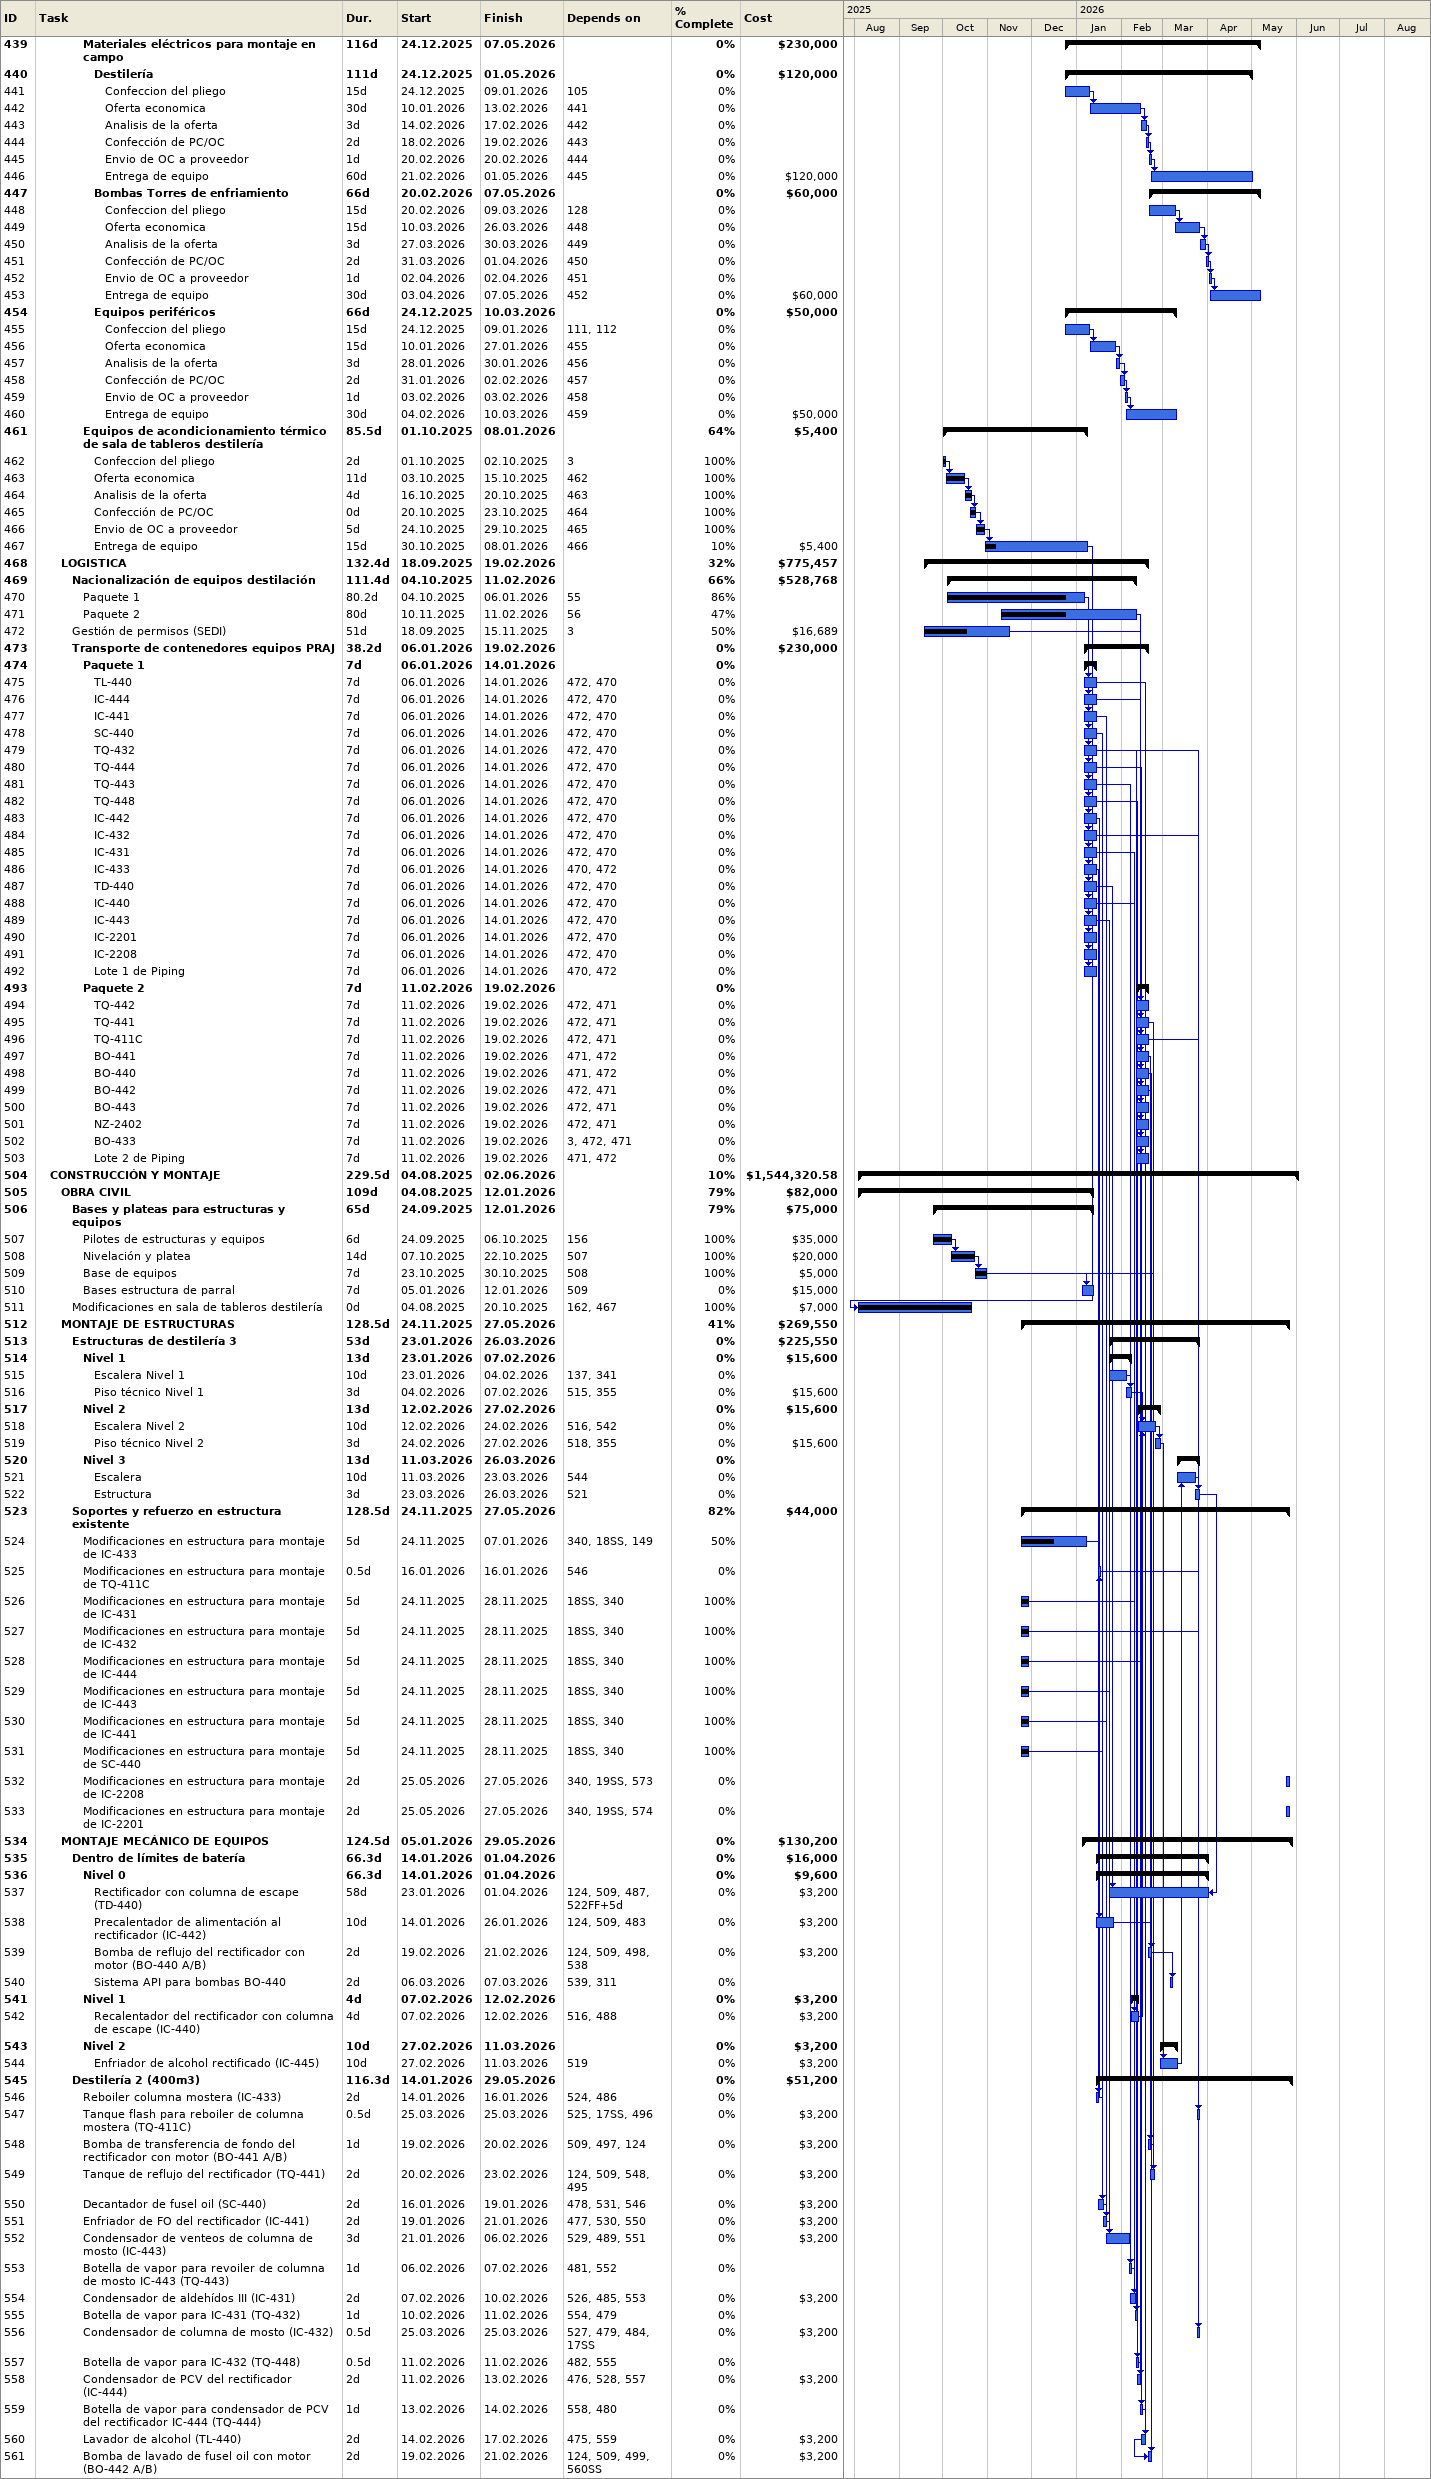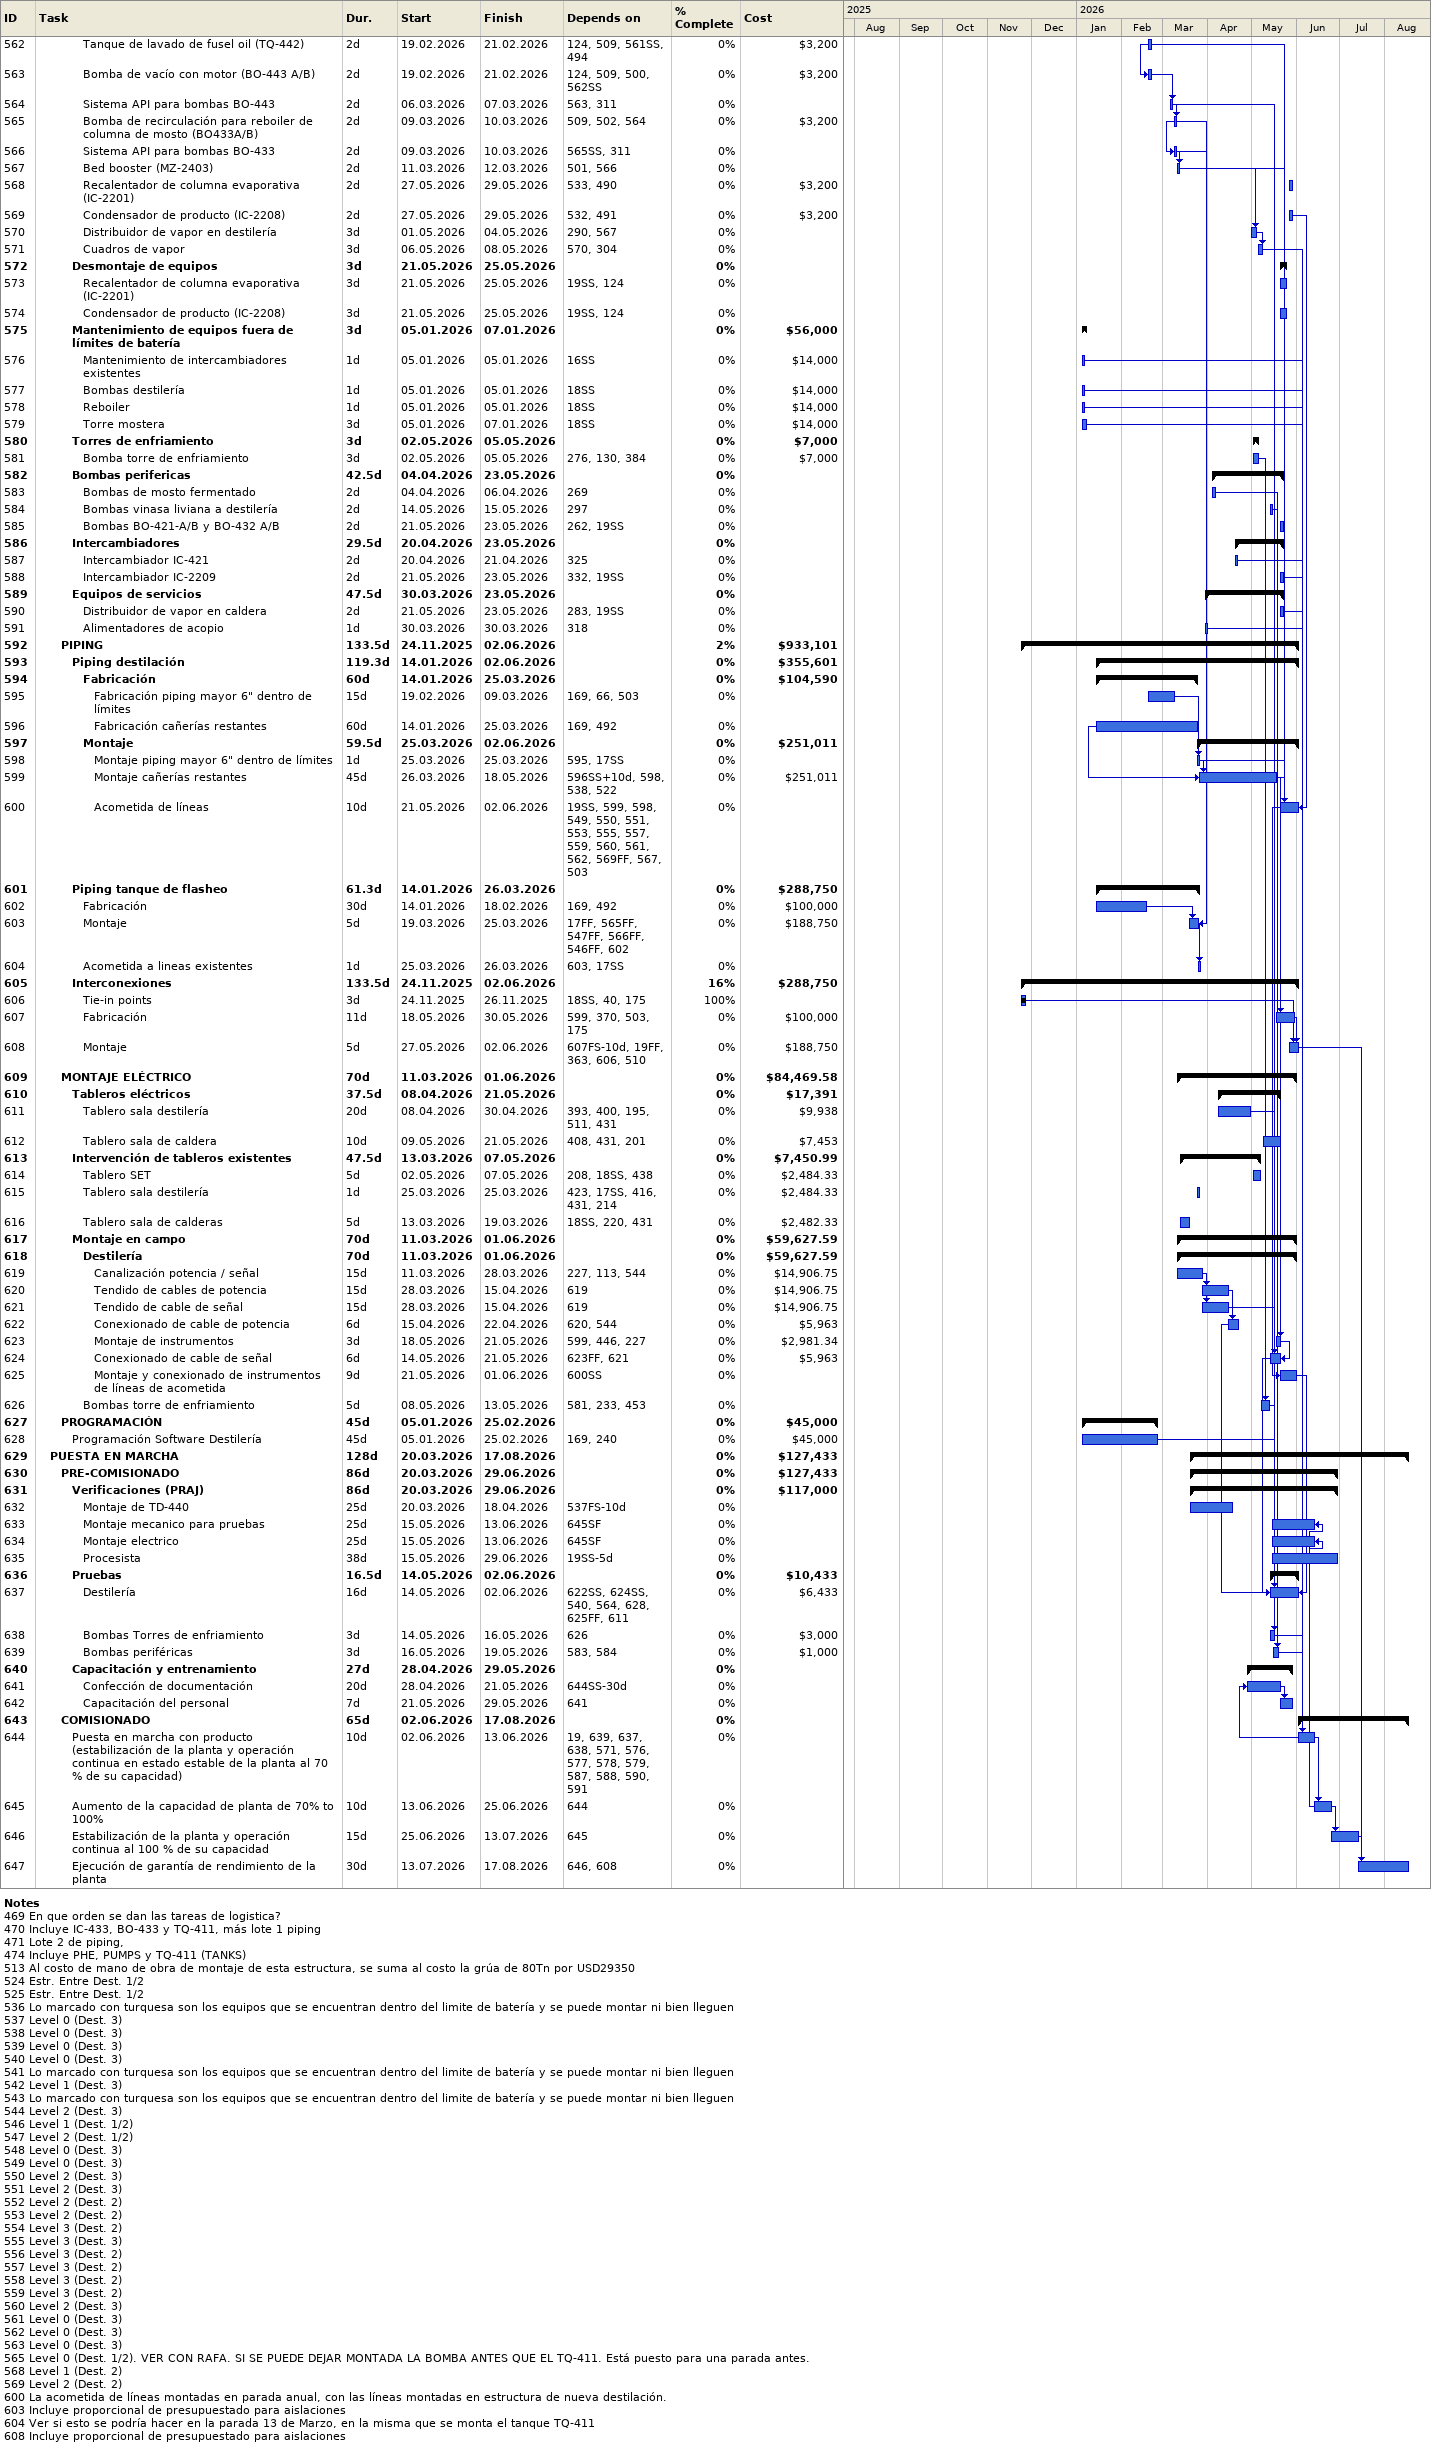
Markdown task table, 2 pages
| ID | Level | Task | Duration | Start | Finish | Predecessors | % complete | Cost ($) |
|---|---|---|---|---|---|---|---|---|
| 439 | 5 | **Materiales eléctricos para montaje en campo** | 116d | 2025-12-24 | 2026-05-07 |  | 0 | 230000 |
| 440 | 6 | **Destilería** | 111d | 2025-12-24 | 2026-05-01 |  | 0 | 120000 |
| 441 | 7 | Confeccion del pliego | 15d | 2025-12-24 | 2026-01-09 | 105 | 0 |  |
| 442 | 7 | Oferta economica | 30d | 2026-01-10 | 2026-02-13 | 441 | 0 |  |
| 443 | 7 | Analisis de la oferta | 3d | 2026-02-14 | 2026-02-17 | 442 | 0 |  |
| 444 | 7 | Confección de PC/OC | 2d | 2026-02-18 | 2026-02-19 | 443 | 0 |  |
| 445 | 7 | Envio de OC a proveedor | 1d | 2026-02-20 | 2026-02-20 | 444 | 0 |  |
| 446 | 7 | Entrega de equipo | 60d | 2026-02-21 | 2026-05-01 | 445 | 0 | 120000 |
| 447 | 6 | **Bombas Torres de enfriamiento** | 66d | 2026-02-20 | 2026-05-07 |  | 0 | 60000 |
| 448 | 7 | Confeccion del pliego | 15d | 2026-02-20 | 2026-03-09 | 128 | 0 |  |
| 449 | 7 | Oferta economica | 15d | 2026-03-10 | 2026-03-26 | 448 | 0 |  |
| 450 | 7 | Analisis de la oferta | 3d | 2026-03-27 | 2026-03-30 | 449 | 0 |  |
| 451 | 7 | Confección de PC/OC | 2d | 2026-03-31 | 2026-04-01 | 450 | 0 |  |
| 452 | 7 | Envio de OC a proveedor | 1d | 2026-04-02 | 2026-04-02 | 451 | 0 |  |
| 453 | 7 | Entrega de equipo | 30d | 2026-04-03 | 2026-05-07 | 452 | 0 | 60000 |
| 454 | 6 | **Equipos periféricos** | 66d | 2025-12-24 | 2026-03-10 |  | 0 | 50000 |
| 455 | 7 | Confeccion del pliego | 15d | 2025-12-24 | 2026-01-09 | 111, 112 | 0 |  |
| 456 | 7 | Oferta economica | 15d | 2026-01-10 | 2026-01-27 | 455 | 0 |  |
| 457 | 7 | Analisis de la oferta | 3d | 2026-01-28 | 2026-01-30 | 456 | 0 |  |
| 458 | 7 | Confección de PC/OC | 2d | 2026-01-31 | 2026-02-02 | 457 | 0 |  |
| 459 | 7 | Envio de OC a proveedor | 1d | 2026-02-03 | 2026-02-03 | 458 | 0 |  |
| 460 | 7 | Entrega de equipo | 30d | 2026-02-04 | 2026-03-10 | 459 | 0 | 50000 |
| 461 | 5 | **Equipos de acondicionamiento térmico de sala de tableros destilería** | 85.5d | 2025-10-01 | 2026-01-08 |  | 64 | 5400 |
| 462 | 6 | Confeccion del pliego | 2d | 2025-10-01 | 2025-10-02 | 3 | 100 |  |
| 463 | 6 | Oferta economica | 11d | 2025-10-03 | 2025-10-15 | 462 | 100 |  |
| 464 | 6 | Analisis de la oferta | 4d | 2025-10-16 | 2025-10-20 | 463 | 100 |  |
| 465 | 6 | Confección de PC/OC | 0d | 2025-10-20 | 2025-10-23 | 464 | 100 |  |
| 466 | 6 | Envio de OC a proveedor | 5d | 2025-10-24 | 2025-10-29 | 465 | 100 |  |
| 467 | 6 | Entrega de equipo | 15d | 2025-10-30 | 2026-01-08 | 466 | 10 | 5400 |
| 468 | 3 | **LOGISTICA** | 132.4d | 2025-09-18 | 2026-02-19 |  | 32 | 775457 |
| 469 | 4 | **Nacionalización de equipos destilación** | 111.4d | 2025-10-04 | 2026-02-11 |  | 66 | 528768 |
| 470 | 5 | Paquete 1 | 80.2d | 2025-10-04 | 2026-01-06 | 55 | 86 |  |
| 471 | 5 | Paquete 2 | 80d | 2025-11-10 | 2026-02-11 | 56 | 47 |  |
| 472 | 4 | Gestión de permisos (SEDI) | 51d | 2025-09-18 | 2025-11-15 | 3 | 50 | 16689 |
| 473 | 4 | **Transporte de contenedores equipos PRAJ** | 38.2d | 2026-01-06 | 2026-02-19 |  | 0 | 230000 |
| 474 | 5 | **Paquete 1** | 7d | 2026-01-06 | 2026-01-14 |  | 0 |  |
| 475 | 6 | TL-440 | 7d | 2026-01-06 | 2026-01-14 | 472, 470 | 0 |  |
| 476 | 6 | IC-444 | 7d | 2026-01-06 | 2026-01-14 | 472, 470 | 0 |  |
| 477 | 6 | IC-441 | 7d | 2026-01-06 | 2026-01-14 | 472, 470 | 0 |  |
| 478 | 6 | SC-440 | 7d | 2026-01-06 | 2026-01-14 | 472, 470 | 0 |  |
| 479 | 6 | TQ-432 | 7d | 2026-01-06 | 2026-01-14 | 472, 470 | 0 |  |
| 480 | 6 | TQ-444 | 7d | 2026-01-06 | 2026-01-14 | 472, 470 | 0 |  |
| 481 | 6 | TQ-443 | 7d | 2026-01-06 | 2026-01-14 | 472, 470 | 0 |  |
| 482 | 6 | TQ-448 | 7d | 2026-01-06 | 2026-01-14 | 472, 470 | 0 |  |
| 483 | 6 | IC-442 | 7d | 2026-01-06 | 2026-01-14 | 472, 470 | 0 |  |
| 484 | 6 | IC-432 | 7d | 2026-01-06 | 2026-01-14 | 472, 470 | 0 |  |
| 485 | 6 | IC-431 | 7d | 2026-01-06 | 2026-01-14 | 472, 470 | 0 |  |
| 486 | 6 | IC-433 | 7d | 2026-01-06 | 2026-01-14 | 470, 472 | 0 |  |
| 487 | 6 | TD-440 | 7d | 2026-01-06 | 2026-01-14 | 472, 470 | 0 |  |
| 488 | 6 | IC-440 | 7d | 2026-01-06 | 2026-01-14 | 472, 470 | 0 |  |
| 489 | 6 | IC-443 | 7d | 2026-01-06 | 2026-01-14 | 472, 470 | 0 |  |
| 490 | 6 | IC-2201 | 7d | 2026-01-06 | 2026-01-14 | 472, 470 | 0 |  |
| 491 | 6 | IC-2208 | 7d | 2026-01-06 | 2026-01-14 | 472, 470 | 0 |  |
| 492 | 6 | Lote 1 de Piping | 7d | 2026-01-06 | 2026-01-14 | 470, 472 | 0 |  |
| 493 | 5 | **Paquete 2** | 7d | 2026-02-11 | 2026-02-19 |  | 0 |  |
| 494 | 6 | TQ-442 | 7d | 2026-02-11 | 2026-02-19 | 472, 471 | 0 |  |
| 495 | 6 | TQ-441 | 7d | 2026-02-11 | 2026-02-19 | 472, 471 | 0 |  |
| 496 | 6 | TQ-411C | 7d | 2026-02-11 | 2026-02-19 | 472, 471 | 0 |  |
| 497 | 6 | BO-441 | 7d | 2026-02-11 | 2026-02-19 | 471, 472 | 0 |  |
| 498 | 6 | BO-440 | 7d | 2026-02-11 | 2026-02-19 | 471, 472 | 0 |  |
| 499 | 6 | BO-442 | 7d | 2026-02-11 | 2026-02-19 | 472, 471 | 0 |  |
| 500 | 6 | BO-443 | 7d | 2026-02-11 | 2026-02-19 | 472, 471 | 0 |  |
| 501 | 6 | NZ-2402 | 7d | 2026-02-11 | 2026-02-19 | 472, 471 | 0 |  |
| 502 | 6 | BO-433 | 7d | 2026-02-11 | 2026-02-19 | 3, 472, 471 | 0 |  |
| 503 | 6 | Lote 2 de Piping | 7d | 2026-02-11 | 2026-02-19 | 471, 472 | 0 |  |
| 504 | 2 | **CONSTRUCCIÓN Y MONTAJE** | 229.5d | 2025-08-04 | 2026-06-02 |  | 10 | 1544320.58 |
| 505 | 3 | **OBRA CIVIL** | 109d | 2025-08-04 | 2026-01-12 |  | 79 | 82000 |
| 506 | 4 | **Bases y plateas para estructuras y equipos** | 65d | 2025-09-24 | 2026-01-12 |  | 79 | 75000 |
| 507 | 5 | Pilotes de estructuras y equipos | 6d | 2025-09-24 | 2025-10-06 | 156 | 100 | 35000 |
| 508 | 5 | Nivelación y platea | 14d | 2025-10-07 | 2025-10-22 | 507 | 100 | 20000 |
| 509 | 5 | Base de equipos | 7d | 2025-10-23 | 2025-10-30 | 508 | 100 | 5000 |
| 510 | 5 | Bases estructura de parral | 7d | 2026-01-05 | 2026-01-12 | 509 | 0 | 15000 |
| 511 | 4 | Modificaciones en sala de tableros destilería | 0d | 2025-08-04 | 2025-10-20 | 162, 467 | 100 | 7000 |
| 512 | 3 | **MONTAJE DE ESTRUCTURAS** | 128.5d | 2025-11-24 | 2026-05-27 |  | 41 | 269550 |
| 513 | 4 | **Estructuras de destilería 3** | 53d | 2026-01-23 | 2026-03-26 |  | 0 | 225550 |
| 514 | 5 | **Nivel 1** | 13d | 2026-01-23 | 2026-02-07 |  | 0 | 15600 |
| 515 | 6 | Escalera Nivel 1 | 10d | 2026-01-23 | 2026-02-04 | 137, 341 | 0 |  |
| 516 | 6 | Piso técnico Nivel 1 | 3d | 2026-02-04 | 2026-02-07 | 515, 355 | 0 | 15600 |
| 517 | 5 | **Nivel 2** | 13d | 2026-02-12 | 2026-02-27 |  | 0 | 15600 |
| 518 | 6 | Escalera Nivel 2 | 10d | 2026-02-12 | 2026-02-24 | 516, 542 | 0 |  |
| 519 | 6 | Piso técnico Nivel 2 | 3d | 2026-02-24 | 2026-02-27 | 518, 355 | 0 | 15600 |
| 520 | 5 | **Nivel 3** | 13d | 2026-03-11 | 2026-03-26 |  | 0 |  |
| 521 | 6 | Escalera | 10d | 2026-03-11 | 2026-03-23 | 544 | 0 |  |
| 522 | 6 | Estructura | 3d | 2026-03-23 | 2026-03-26 | 521 | 0 |  |
| 523 | 4 | **Soportes y refuerzo en estructura existente** | 128.5d | 2025-11-24 | 2026-05-27 |  | 82 | 44000 |
| 524 | 5 | Modificaciones en estructura para montaje de IC-433 | 5d | 2025-11-24 | 2026-01-07 | 340, 18SS, 149 | 50 |  |
| 525 | 5 | Modificaciones en estructura para montaje de TQ-411C | 0.5d | 2026-01-16 | 2026-01-16 | 546 | 0 |  |
| 526 | 5 | Modificaciones en estructura para montaje de IC-431 | 5d | 2025-11-24 | 2025-11-28 | 18SS, 340 | 100 |  |
| 527 | 5 | Modificaciones en estructura para montaje de IC-432 | 5d | 2025-11-24 | 2025-11-28 | 18SS, 340 | 100 |  |
| 528 | 5 | Modificaciones en estructura para montaje de IC-444 | 5d | 2025-11-24 | 2025-11-28 | 18SS, 340 | 100 |  |
| 529 | 5 | Modificaciones en estructura para montaje de IC-443 | 5d | 2025-11-24 | 2025-11-28 | 18SS, 340 | 100 |  |
| 530 | 5 | Modificaciones en estructura para montaje de IC-441 | 5d | 2025-11-24 | 2025-11-28 | 18SS, 340 | 100 |  |
| 531 | 5 | Modificaciones en estructura para montaje de SC-440 | 5d | 2025-11-24 | 2025-11-28 | 18SS, 340 | 100 |  |
| 532 | 5 | Modificaciones en estructura para montaje de IC-2208 | 2d | 2026-05-25 | 2026-05-27 | 340, 19SS, 573 | 0 |  |
| 533 | 5 | Modificaciones en estructura para montaje de IC-2201 | 2d | 2026-05-25 | 2026-05-27 | 340, 19SS, 574 | 0 |  |
| 534 | 3 | **MONTAJE MECÁNICO DE EQUIPOS** | 124.5d | 2026-01-05 | 2026-05-29 |  | 0 | 130200 |
| 535 | 4 | **Dentro de límites de batería** | 66.3d | 2026-01-14 | 2026-04-01 |  | 0 | 16000 |
| 536 | 5 | **Nivel 0** | 66.3d | 2026-01-14 | 2026-04-01 |  | 0 | 9600 |
| 537 | 6 | Rectificador con columna de escape (TD-440) | 58d | 2026-01-23 | 2026-04-01 | 124, 509, 487, 522FF+5d | 0 | 3200 |
| 538 | 6 | Precalentador de alimentación al rectificador (IC-442) | 10d | 2026-01-14 | 2026-01-26 | 124, 509, 483 | 0 | 3200 |
| 539 | 6 | Bomba de reflujo del rectificador con motor (BO-440 A/B) | 2d | 2026-02-19 | 2026-02-21 | 124, 509, 498, 538 | 0 | 3200 |
| 540 | 6 | Sistema API para bombas BO-440 | 2d | 2026-03-06 | 2026-03-07 | 539, 311 | 0 |  |
| 541 | 5 | **Nivel 1** | 4d | 2026-02-07 | 2026-02-12 |  | 0 | 3200 |
| 542 | 6 | Recalentador del rectificador con columna de escape (IC-440) | 4d | 2026-02-07 | 2026-02-12 | 516, 488 | 0 | 3200 |
| 543 | 5 | **Nivel 2** | 10d | 2026-02-27 | 2026-03-11 |  | 0 | 3200 |
| 544 | 6 | Enfriador de alcohol rectificado (IC-445) | 10d | 2026-02-27 | 2026-03-11 | 519 | 0 | 3200 |
| 545 | 4 | **Destilería 2 (400m3)** | 116.3d | 2026-01-14 | 2026-05-29 |  | 0 | 51200 |
| 546 | 5 | Reboiler columna mostera (IC-433) | 2d | 2026-01-14 | 2026-01-16 | 524, 486 | 0 |  |
| 547 | 5 | Tanque flash para reboiler de columna mostera (TQ-411C) | 0.5d | 2026-03-25 | 2026-03-25 | 525, 17SS, 496 | 0 | 3200 |
| 548 | 5 | Bomba de transferencia de fondo del rectificador con motor (BO-441 A/B) | 1d | 2026-02-19 | 2026-02-20 | 509, 497, 124 | 0 | 3200 |
| 549 | 5 | Tanque de reflujo del rectificador (TQ-441) | 2d | 2026-02-20 | 2026-02-23 | 124, 509, 548, 495 | 0 | 3200 |
| 550 | 5 | Decantador de fusel oil (SC-440) | 2d | 2026-01-16 | 2026-01-19 | 478, 531, 546 | 0 | 3200 |
| 551 | 5 | Enfriador de FO del rectificador (IC-441) | 2d | 2026-01-19 | 2026-01-21 | 477, 530, 550 | 0 | 3200 |
| 552 | 5 | Condensador de venteos de columna de mosto (IC-443) | 3d | 2026-01-21 | 2026-02-06 | 529, 489, 551 | 0 | 3200 |
| 553 | 5 | Botella de vapor para revoiler de columna de mosto IC-443 (TQ-443) | 1d | 2026-02-06 | 2026-02-07 | 481, 552 | 0 |  |
| 554 | 5 | Condensador de aldehídos III (IC-431) | 2d | 2026-02-07 | 2026-02-10 | 526, 485, 553 | 0 | 3200 |
| 555 | 5 | Botella de vapor para IC-431 (TQ-432) | 1d | 2026-02-10 | 2026-02-11 | 554, 479 | 0 |  |
| 556 | 5 | Condensador de columna de mosto (IC-432) | 0.5d | 2026-03-25 | 2026-03-25 | 527, 479, 484, 17SS | 0 | 3200 |
| 557 | 5 | Botella de vapor para IC-432 (TQ-448) | 0.5d | 2026-02-11 | 2026-02-11 | 482, 555 | 0 |  |
| 558 | 5 | Condensador de PCV del rectificador (IC-444) | 2d | 2026-02-11 | 2026-02-13 | 476, 528, 557 | 0 | 3200 |
| 559 | 5 | Botella de vapor para condensador de PCV del rectificador IC-444 (TQ-444) | 1d | 2026-02-13 | 2026-02-14 | 558, 480 | 0 |  |
| 560 | 5 | Lavador de alcohol (TL-440) | 2d | 2026-02-14 | 2026-02-17 | 475, 559 | 0 | 3200 |
| 561 | 5 | Bomba de lavado de fusel oil con motor (BO-442 A/B) | 2d | 2026-02-19 | 2026-02-21 | 124, 509, 499, 560SS | 0 | 3200 |
| 562 | 5 | Tanque de lavado de fusel oil (TQ-442) | 2d | 2026-02-19 | 2026-02-21 | 124, 509, 561SS, 494 | 0 | 3200 |
| 563 | 5 | Bomba de vacío con motor (BO-443 A/B) | 2d | 2026-02-19 | 2026-02-21 | 124, 509, 500, 562SS | 0 | 3200 |
| 564 | 5 | Sistema API para bombas BO-443 | 2d | 2026-03-06 | 2026-03-07 | 563, 311 | 0 |  |
| 565 | 5 | Bomba de recirculación para reboiler de columna de mosto (BO433A/B) | 2d | 2026-03-09 | 2026-03-10 | 509, 502, 564 | 0 | 3200 |
| 566 | 5 | Sistema API para bombas BO-433 | 2d | 2026-03-09 | 2026-03-10 | 565SS, 311 | 0 |  |
| 567 | 5 | Bed booster (MZ-2403) | 2d | 2026-03-11 | 2026-03-12 | 501, 566 | 0 |  |
| 568 | 5 | Recalentador de columna evaporativa (IC-2201) | 2d | 2026-05-27 | 2026-05-29 | 533, 490 | 0 | 3200 |
| 569 | 5 | Condensador de producto (IC-2208) | 2d | 2026-05-27 | 2026-05-29 | 532, 491 | 0 | 3200 |
| 570 | 5 | Distribuidor de vapor en destilería | 3d | 2026-05-01 | 2026-05-04 | 290, 567 | 0 |  |
| 571 | 5 | Cuadros de vapor | 3d | 2026-05-06 | 2026-05-08 | 570, 304 | 0 |  |
| 572 | 4 | **Desmontaje de equipos** | 3d | 2026-05-21 | 2026-05-25 |  | 0 |  |
| 573 | 5 | Recalentador de columna evaporativa (IC-2201) | 3d | 2026-05-21 | 2026-05-25 | 19SS, 124 | 0 |  |
| 574 | 5 | Condensador de producto (IC-2208) | 3d | 2026-05-21 | 2026-05-25 | 19SS, 124 | 0 |  |
| 575 | 4 | **Mantenimiento de equipos fuera de límites de batería** | 3d | 2026-01-05 | 2026-01-07 |  | 0 | 56000 |
| 576 | 5 | Mantenimiento de intercambiadores existentes | 1d | 2026-01-05 | 2026-01-05 | 16SS | 0 | 14000 |
| 577 | 5 | Bombas destilería | 1d | 2026-01-05 | 2026-01-05 | 18SS | 0 | 14000 |
| 578 | 5 | Reboiler | 1d | 2026-01-05 | 2026-01-05 | 18SS | 0 | 14000 |
| 579 | 5 | Torre mostera | 3d | 2026-01-05 | 2026-01-07 | 18SS | 0 | 14000 |
| 580 | 4 | **Torres de enfriamiento** | 3d | 2026-05-02 | 2026-05-05 |  | 0 | 7000 |
| 581 | 5 | Bomba torre de enfriamiento | 3d | 2026-05-02 | 2026-05-05 | 276, 130, 384 | 0 | 7000 |
| 582 | 4 | **Bombas perifericas** | 42.5d | 2026-04-04 | 2026-05-23 |  | 0 |  |
| 583 | 5 | Bombas de mosto fermentado | 2d | 2026-04-04 | 2026-04-06 | 269 | 0 |  |
| 584 | 5 | Bombas vinasa liviana a destilería | 2d | 2026-05-14 | 2026-05-15 | 297 | 0 |  |
| 585 | 5 | Bombas BO-421-A/B y BO-432 A/B | 2d | 2026-05-21 | 2026-05-23 | 262, 19SS | 0 |  |
| 586 | 4 | **Intercambiadores** | 29.5d | 2026-04-20 | 2026-05-23 |  | 0 |  |
| 587 | 5 | Intercambiador IC-421 | 2d | 2026-04-20 | 2026-04-21 | 325 | 0 |  |
| 588 | 5 | Intercambiador IC-2209 | 2d | 2026-05-21 | 2026-05-23 | 332, 19SS | 0 |  |
| 589 | 4 | **Equipos de servicios** | 47.5d | 2026-03-30 | 2026-05-23 |  | 0 |  |
| 590 | 5 | Distribuidor de vapor en caldera | 2d | 2026-05-21 | 2026-05-23 | 283, 19SS | 0 |  |
| 591 | 5 | Alimentadores de acopio | 1d | 2026-03-30 | 2026-03-30 | 318 | 0 |  |
| 592 | 3 | **PIPING** | 133.5d | 2025-11-24 | 2026-06-02 |  | 2 | 933101 |
| 593 | 4 | **Piping destilación** | 119.3d | 2026-01-14 | 2026-06-02 |  | 0 | 355601 |
| 594 | 5 | **Fabricación** | 60d | 2026-01-14 | 2026-03-25 |  | 0 | 104590 |
| 595 | 6 | Fabricación piping mayor 6" dentro de límites | 15d | 2026-02-19 | 2026-03-09 | 169, 66, 503 | 0 |  |
| 596 | 6 | Fabricación cañerías restantes | 60d | 2026-01-14 | 2026-03-25 | 169, 492 | 0 |  |
| 597 | 5 | **Montaje** | 59.5d | 2026-03-25 | 2026-06-02 |  | 0 | 251011 |
| 598 | 6 | Montaje piping mayor 6" dentro de límites | 1d | 2026-03-25 | 2026-03-25 | 595, 17SS | 0 |  |
| 599 | 6 | Montaje cañerías restantes | 45d | 2026-03-26 | 2026-05-18 | 596SS+10d, 598, 538, 522 | 0 | 251011 |
| 600 | 6 | Acometida de líneas | 10d | 2026-05-21 | 2026-06-02 | 19SS, 599, 598, 549, 550, 551, 553, 555, 557, 559, 560, 561, 562, 569FF, 567, 503 | 0 |  |
| 601 | 4 | **Piping tanque de flasheo** | 61.3d | 2026-01-14 | 2026-03-26 |  | 0 | 288750 |
| 602 | 5 | Fabricación | 30d | 2026-01-14 | 2026-02-18 | 169, 492 | 0 | 100000 |
| 603 | 5 | Montaje | 5d | 2026-03-19 | 2026-03-25 | 17FF, 565FF, 547FF, 566FF, 546FF, 602 | 0 | 188750 |
| 604 | 5 | Acometida a lineas existentes | 1d | 2026-03-25 | 2026-03-26 | 603, 17SS | 0 |  |
| 605 | 4 | **Interconexiones** | 133.5d | 2025-11-24 | 2026-06-02 |  | 16 | 288750 |
| 606 | 5 | Tie-in points | 3d | 2025-11-24 | 2025-11-26 | 18SS, 40, 175 | 100 |  |
| 607 | 5 | Fabricación | 11d | 2026-05-18 | 2026-05-30 | 599, 370, 503, 175 | 0 | 100000 |
| 608 | 5 | Montaje | 5d | 2026-05-27 | 2026-06-02 | 607FS-10d, 19FF, 363, 606, 510 | 0 | 188750 |
| 609 | 3 | **MONTAJE ELÉCTRICO** | 70d | 2026-03-11 | 2026-06-01 |  | 0 | 84469.58 |
| 610 | 4 | **Tableros eléctricos** | 37.5d | 2026-04-08 | 2026-05-21 |  | 0 | 17391 |
| 611 | 5 | Tablero sala destilería | 20d | 2026-04-08 | 2026-04-30 | 393, 400, 195, 511, 431 | 0 | 9938 |
| 612 | 5 | Tablero sala de caldera | 10d | 2026-05-09 | 2026-05-21 | 408, 431, 201 | 0 | 7453 |
| 613 | 4 | **Intervención de tableros existentes** | 47.5d | 2026-03-13 | 2026-05-07 |  | 0 | 7450.99 |
| 614 | 5 | Tablero SET | 5d | 2026-05-02 | 2026-05-07 | 208, 18SS, 438 | 0 | 2484.33 |
| 615 | 5 | Tablero sala destilería | 1d | 2026-03-25 | 2026-03-25 | 423, 17SS, 416, 431, 214 | 0 | 2484.33 |
| 616 | 5 | Tablero sala de calderas | 5d | 2026-03-13 | 2026-03-19 | 18SS, 220, 431 | 0 | 2482.33 |
| 617 | 4 | **Montaje en campo** | 70d | 2026-03-11 | 2026-06-01 |  | 0 | 59627.59 |
| 618 | 5 | **Destilería** | 70d | 2026-03-11 | 2026-06-01 |  | 0 | 59627.59 |
| 619 | 6 | Canalización potencia / señal | 15d | 2026-03-11 | 2026-03-28 | 227, 113, 544 | 0 | 14906.75 |
| 620 | 6 | Tendido de cables de potencia | 15d | 2026-03-28 | 2026-04-15 | 619 | 0 | 14906.75 |
| 621 | 6 | Tendido de cable de señal | 15d | 2026-03-28 | 2026-04-15 | 619 | 0 | 14906.75 |
| 622 | 6 | Conexionado de cable de potencia | 6d | 2026-04-15 | 2026-04-22 | 620, 544 | 0 | 5963 |
| 623 | 6 | Montaje de instrumentos | 3d | 2026-05-18 | 2026-05-21 | 599, 446, 227 | 0 | 2981.34 |
| 624 | 6 | Conexionado de cable de señal | 6d | 2026-05-14 | 2026-05-21 | 623FF, 621 | 0 | 5963 |
| 625 | 6 | Montaje y conexionado de instrumentos de líneas de acometida | 9d | 2026-05-21 | 2026-06-01 | 600SS | 0 |  |
| 626 | 5 | Bombas torre de enfriamiento | 5d | 2026-05-08 | 2026-05-13 | 581, 233, 453 | 0 |  |
| 627 | 3 | **PROGRAMACIÓN** | 45d | 2026-01-05 | 2026-02-25 |  | 0 | 45000 |
| 628 | 4 | Programación Software Destilería | 45d | 2026-01-05 | 2026-02-25 | 169, 240 | 0 | 45000 |
| 629 | 2 | **PUESTA EN MARCHA** | 128d | 2026-03-20 | 2026-08-17 |  | 0 | 127433 |
| 630 | 3 | **PRE-COMISIONADO** | 86d | 2026-03-20 | 2026-06-29 |  | 0 | 127433 |
| 631 | 4 | **Verificaciones (PRAJ)** | 86d | 2026-03-20 | 2026-06-29 |  | 0 | 117000 |
| 632 | 5 | Montaje de TD-440 | 25d | 2026-03-20 | 2026-04-18 | 537FS-10d | 0 |  |
| 633 | 5 | Montaje mecanico para pruebas | 25d | 2026-05-15 | 2026-06-13 | 645SF | 0 |  |
| 634 | 5 | Montaje electrico | 25d | 2026-05-15 | 2026-06-13 | 645SF | 0 |  |
| 635 | 5 | Procesista | 38d | 2026-05-15 | 2026-06-29 | 19SS-5d | 0 |  |
| 636 | 4 | **Pruebas** | 16.5d | 2026-05-14 | 2026-06-02 |  | 0 | 10433 |
| 637 | 5 | Destilería | 16d | 2026-05-14 | 2026-06-02 | 622SS, 624SS, 540, 564, 628, 625FF, 611 | 0 | 6433 |
| 638 | 5 | Bombas Torres de enfriamiento | 3d | 2026-05-14 | 2026-05-16 | 626 | 0 | 3000 |
| 639 | 5 | Bombas periféricas | 3d | 2026-05-16 | 2026-05-19 | 583, 584 | 0 | 1000 |
| 640 | 4 | **Capacitación y entrenamiento** | 27d | 2026-04-28 | 2026-05-29 |  | 0 |  |
| 641 | 5 | Confección de documentación | 20d | 2026-04-28 | 2026-05-21 | 644SS-30d | 0 |  |
| 642 | 5 | Capacitación del personal | 7d | 2026-05-21 | 2026-05-29 | 641 | 0 |  |
| 643 | 3 | **COMISIONADO** | 65d | 2026-06-02 | 2026-08-17 |  | 0 |  |
| 644 | 4 | Puesta en marcha con producto (estabilización de la planta y operación continua en estado estable de la planta al 70 % de su capacidad) | 10d | 2026-06-02 | 2026-06-13 | 19, 639, 637, 638, 571, 576, 577, 578, 579, 587, 588, 590, 591 | 0 |  |
| 645 | 4 | Aumento de la capacidad de planta de 70% to 100% | 10d | 2026-06-13 | 2026-06-25 | 644 | 0 |  |
| 646 | 4 | Estabilización de la planta y operación continua al 100 % de su capacidad | 15d | 2026-06-25 | 2026-07-13 | 645 | 0 |  |
| 647 | 4 | Ejecución de garantía de rendimiento de la planta | 30d | 2026-07-13 | 2026-08-17 | 646, 608 | 0 |  |

Notes
- 469: En que orden se dan las tareas de logistica?
- 470: Incluye IC-433, BO-433 y TQ-411, más lote 1 piping
- 471: Lote 2 de piping,
- 474: Incluye PHE, PUMPS y TQ-411 (TANKS)
- 513: Al costo de mano de obra de montaje de esta estructura, se suma al costo la grúa de 80Tn por USD29350
- 524: Estr. Entre Dest. 1/2
- 525: Estr. Entre Dest. 1/2
- 536: Lo marcado con turquesa son los equipos que se encuentran dentro del limite de batería y se puede montar ni bien lleguen
- 537: Level 0 (Dest. 3)
- 538: Level 0 (Dest. 3)
- 539: Level 0 (Dest. 3)
- 540: Level 0 (Dest. 3)
- 541: Lo marcado con turquesa son los equipos que se encuentran dentro del limite de batería y se puede montar ni bien lleguen
- 542: Level 1 (Dest. 3)
- 543: Lo marcado con turquesa son los equipos que se encuentran dentro del limite de batería y se puede montar ni bien lleguen
- 544: Level 2 (Dest. 3)
- 546: Level 1 (Dest. 1/2)
- 547: Level 2 (Dest. 1/2)
- 548: Level 0 (Dest. 3)
- 549: Level 0 (Dest. 3)
- 550: Level 2 (Dest. 3)
- 551: Level 2 (Dest. 3)
- 552: Level 2 (Dest. 2)
- 553: Level 2 (Dest. 2)
- 554: Level 3 (Dest. 2)
- 555: Level 3 (Dest. 3)
- 556: Level 3 (Dest. 2)
- 557: Level 3 (Dest. 2)
- 558: Level 3 (Dest. 2)
- 559: Level 3 (Dest. 2)
- 560: Level 2 (Dest. 3)
- 561: Level 0 (Dest. 3)
- 562: Level 0 (Dest. 3)
- 563: Level 0 (Dest. 3)
- 565: Level 0 (Dest. 1/2). VER CON RAFA. SI SE PUEDE DEJAR MONTADA LA BOMBA ANTES QUE EL TQ-411. Está puesto para una parada antes.
- 568: Level 1 (Dest. 2)
- 569: Level 2 (Dest. 2)
- 600: La acometida de líneas montadas en parada anual, con las líneas montadas en estructura de nueva destilación.
- 603: Incluye proporcional de presupuestado para aislaciones
- 604: Ver si esto se podría hacer en la parada 13 de Marzo, en la misma que se monta el tanque TQ-411
- 608: Incluye proporcional de presupuestado para aislaciones
